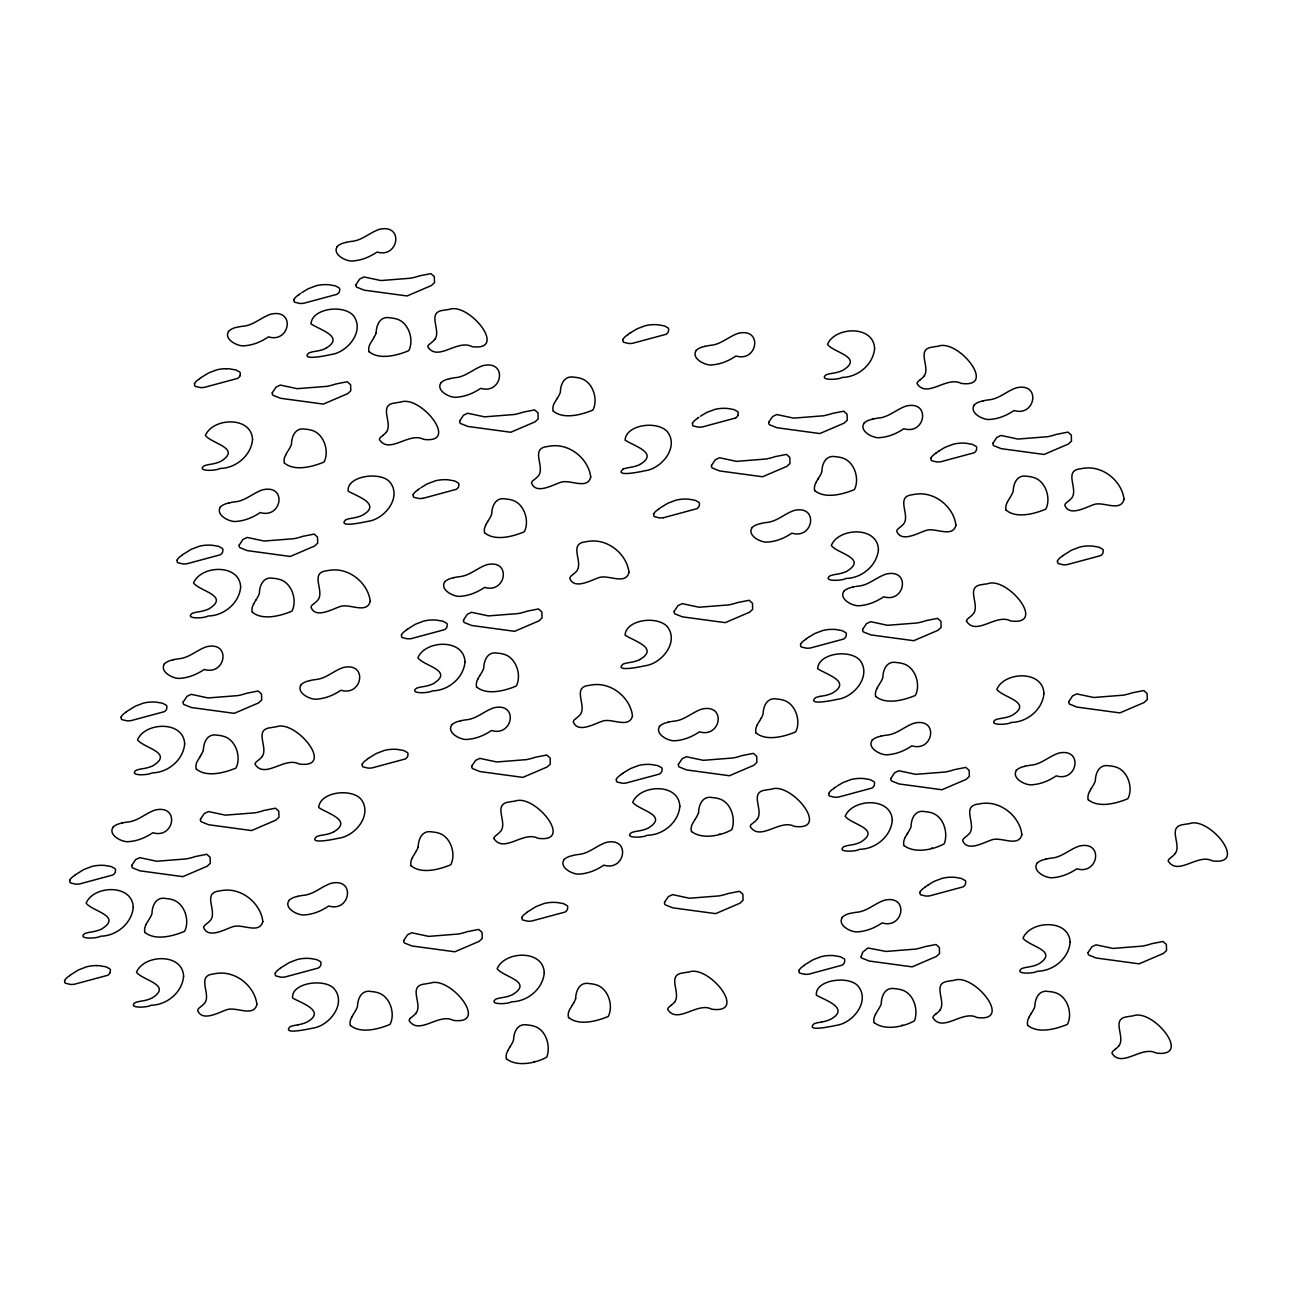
<?xml version="1.0" encoding="UTF-8"?>
<svg xmlns="http://www.w3.org/2000/svg" width="1292" height="1292" viewBox="0 0 1292 1292"><rect width="100%" height="100%" fill="white"/><g stroke="black" fill="none" stroke-linecap="round" stroke-linejoin="round"><path stroke-width="1.5" d="M493.883 838.492C503.67 853.834 523.664 830.514 537.94 838.282C575.247 843.418 534.565 793.078 514.83 801.202A33.673 26.777 16.5 0 0 509.791 801.928C492.074 803.64 507.546 821.777 500.989 830.853A34.561 27.487 16.5 0 1 497.178 834.503L494.884 836.425A6.169 4.91 16.5 0 0 493.899 838.492M966.464 621.129C976.251 636.471 996.245 613.151 1010.522 620.919C1047.828 626.055 1007.146 575.715 987.411 583.839A33.673 26.777 16.5 0 0 982.372 584.565C964.656 586.277 980.127 604.414 973.57 613.49A34.561 27.487 16.5 0 1 969.759 617.14L967.466 619.062A6.169 4.91 16.5 0 0 966.481 621.129M194.624 383.885L194.624 385.468A2.261 1.809 16.5 0 0 195.286 386.34L200.341 387.568A24.322 19.348 16.5 0 0 204.33 387.374L237.68 378.394A9.496 7.558 16.5 0 0 240.021 375.794M69.849 880.466L69.849 882.032A2.261 1.809 16.5 0 0 70.511 882.921L75.566 884.148A24.322 19.348 16.5 0 0 79.555 883.954L112.889 874.975A9.496 7.558 16.5 0 0 115.23 872.375L115.553 869.742A3.44 2.745 16.5 0 0 114.859 868.547L111.225 866.561L104.862 865.446A38.34 30.507 16.5 0 0 101.503 865.301A34.27 27.261 16.5 0 0 91.926 866.447L84.465 869.274A54.426 43.298 16.5 0 0 82.866 870.097L74.774 875.168M121.238 717.157L121.238 718.74A2.261 1.809 16.5 0 0 121.9 719.628L126.955 720.839A24.322 19.348 16.5 0 0 130.944 720.661L164.294 711.682A9.496 7.558 16.5 0 0 166.636 709.066L166.943 706.449A3.44 2.745 16.5 0 0 166.248 705.238L162.614 703.252L156.251 702.137A38.34 30.507 16.5 0 0 152.908 702.008A34.27 27.261 16.5 0 0 143.315 703.155L135.854 705.965A54.426 43.298 16.5 0 0 134.255 706.805L126.164 711.86M64.729 980.757L64.729 982.324A2.261 1.809 16.5 0 0 65.391 983.212L70.446 984.439A24.322 19.348 16.5 0 0 74.435 984.246L107.785 975.266A9.496 7.558 16.5 0 0 110.127 972.65M177.23 560.26L177.23 561.842A2.261 1.809 16.5 0 0 177.892 562.731L182.963 563.942A24.322 19.348 16.5 0 0 186.936 563.764L220.286 554.785A9.496 7.558 16.5 0 0 222.628 552.168L222.951 549.552A3.44 2.745 16.5 0 0 222.24 548.341L218.606 546.355L212.243 545.256A38.34 30.507 16.5 0 0 208.9 545.111A34.27 27.261 16.5 0 0 199.307 546.258L191.846 549.068A54.426 43.298 16.5 0 0 190.247 549.908L182.172 554.962M294.043 299.776L294.043 301.359A2.261 1.809 16.5 0 0 294.705 302.231L299.76 303.459A24.322 19.348 16.5 0 0 303.749 303.265L337.099 294.285A9.496 7.558 16.5 0 0 339.441 291.685L339.748 289.053A3.44 2.745 16.5 0 0 339.053 287.858L335.419 285.871L329.056 284.757A38.34 30.507 16.5 0 0 325.713 284.611A34.27 27.261 16.5 0 0 316.12 285.758L308.659 288.584A54.426 43.298 16.5 0 0 307.06 289.408L301.763 292.654M275.325 973.49L275.325 975.072A2.261 1.809 16.5 0 0 275.987 975.961L281.042 977.188A24.322 19.348 16.5 0 0 285.015 976.994L318.365 968.015A9.496 7.558 16.5 0 0 320.707 965.399L321.03 962.782A3.44 2.745 16.5 0 0 320.335 961.571L316.702 959.585L310.322 958.486A38.34 30.507 16.5 0 0 306.979 958.341A34.27 27.261 16.5 0 0 297.402 959.488L289.941 962.298A54.426 43.298 16.5 0 0 288.342 963.138L280.251 968.192M413.246 494.836L413.246 496.403A2.261 1.809 16.5 0 0 413.908 497.291L418.963 498.518A24.322 19.348 16.5 0 0 422.952 498.324M362.325 764.428L362.325 766.011A2.261 1.809 16.5 0 0 362.987 766.883L368.058 768.11A24.322 19.348 16.5 0 0 372.031 767.916L405.381 758.937A9.496 7.558 16.5 0 0 407.723 756.337L408.046 753.721A3.44 2.745 16.5 0 0 407.335 752.509L403.702 750.523L397.338 749.408A38.34 30.507 16.5 0 0 393.995 749.263A34.27 27.261 16.5 0 0 384.402 750.426L376.941 753.236A54.426 43.298 16.5 0 0 375.342 754.06L369.302 757.79M401.57 635.115L401.57 636.698A2.261 1.809 16.5 0 0 402.232 637.586L407.287 638.813A24.322 19.348 16.5 0 0 411.276 638.619L444.626 629.64A9.496 7.558 16.5 0 0 446.967 627.024L447.274 624.407A3.44 2.745 16.5 0 0 446.58 623.196L442.946 621.21L436.583 620.112A38.34 30.507 16.5 0 0 433.24 619.966A34.27 27.261 16.5 0 0 423.647 621.113L416.185 623.923A54.426 43.298 16.5 0 0 414.587 624.763L408.401 628.59M622.97 339.796L622.97 341.379A2.261 1.809 16.5 0 0 623.632 342.251L628.687 343.478A24.322 19.348 16.5 0 0 632.676 343.284L666.026 334.305A9.496 7.558 16.5 0 0 668.368 331.705L668.675 329.072A3.44 2.745 16.5 0 0 667.98 327.877L664.346 325.891L657.983 324.776A38.34 30.507 16.5 0 0 654.624 324.631A34.27 27.261 16.5 0 0 645.047 325.778L637.586 328.604A54.426 43.298 16.5 0 0 635.987 329.428L630.835 332.577M522.049 917.53L522.049 919.096A2.261 1.809 16.5 0 0 522.711 919.985L527.766 921.212A24.322 19.348 16.5 0 0 531.755 921.018L565.088 912.039A9.496 7.558 16.5 0 0 567.446 909.423L567.753 906.806A3.44 2.745 16.5 0 0 567.059 905.595L563.425 903.609L557.062 902.51A38.34 30.507 16.5 0 0 553.703 902.365A34.27 27.261 16.5 0 0 544.126 903.512L536.664 906.338A54.426 43.298 16.5 0 0 535.066 907.162L526.975 912.233M653.784 514.216L653.784 515.783A2.261 1.809 16.5 0 0 654.446 516.671L659.501 517.898A24.322 19.348 16.5 0 0 663.49 517.704M692.56 423.469L692.56 425.052A2.261 1.809 16.5 0 0 693.223 425.94L698.278 427.151A24.322 19.348 16.5 0 0 702.267 426.974L735.616 417.994M616.445 779.544L616.445 781.111A2.261 1.809 16.5 0 0 617.108 781.999L622.163 783.227A24.322 19.348 16.5 0 0 626.135 783.033L659.485 774.053A9.496 7.558 16.5 0 0 661.827 771.453L662.15 768.821A3.44 2.745 16.5 0 0 661.456 767.626L657.822 765.639L651.443 764.525A38.34 30.507 16.5 0 0 648.1 764.38A34.27 27.261 16.5 0 0 638.523 765.526L631.061 768.352A54.426 43.298 16.5 0 0 629.462 769.176L624.311 772.325M800.669 644.514L800.669 646.097A2.261 1.809 16.5 0 0 801.331 646.985L806.402 648.196A24.322 19.348 16.5 0 0 810.375 648.019L843.724 639.023A9.496 7.558 16.5 0 0 846.066 636.423L846.389 633.807A3.44 2.745 16.5 0 0 845.695 632.596L842.061 630.609L835.682 629.495A38.34 30.507 16.5 0 0 832.339 629.365A34.27 27.261 16.5 0 0 822.762 630.512L815.284 633.322A54.426 43.298 16.5 0 0 813.685 634.162L808.55 637.295M828.883 793.563L828.883 795.145A2.261 1.809 16.5 0 0 829.545 796.017L834.616 797.245A24.322 19.348 16.5 0 0 838.589 797.051L871.938 788.072A9.496 7.558 16.5 0 0 874.28 785.471L874.603 782.855A3.44 2.745 16.5 0 0 873.893 781.644L870.259 779.657L863.896 778.543A38.34 30.507 16.5 0 0 860.553 778.398A34.27 27.261 16.5 0 0 850.96 779.56L843.498 782.371A54.426 43.298 16.5 0 0 841.899 783.194L837.361 785.94M931.031 458.272L931.031 459.855A2.261 1.809 16.5 0 0 931.693 460.727L936.765 461.955A24.322 19.348 16.5 0 0 940.737 461.761L974.087 452.781A9.496 7.558 16.5 0 0 976.429 450.181L976.752 447.549A3.44 2.745 16.5 0 0 976.041 446.354L972.408 444.367L966.045 443.253A38.34 30.507 16.5 0 0 962.702 443.108A34.27 27.261 16.5 0 0 953.108 444.254L945.647 447.08A54.426 43.298 16.5 0 0 944.048 447.904L938.913 451.053M799.102 970.663L799.102 972.246A2.261 1.809 16.5 0 0 799.764 973.118L804.819 974.346M920.033 892.368L920.033 893.951A2.261 1.809 16.5 0 0 920.695 894.839L925.75 896.05A24.322 19.348 16.5 0 0 929.739 895.857L963.089 886.877A9.496 7.558 16.5 0 0 965.431 884.277L965.738 881.661A3.44 2.745 16.5 0 0 965.043 880.45L961.409 878.463L955.046 877.349A38.34 30.507 16.5 0 0 951.703 877.203A34.27 27.261 16.5 0 0 942.11 878.366L934.649 881.176A54.426 43.298 16.5 0 0 933.05 882.016L928.205 884.955M1057.583 561.116L1057.583 562.682A2.261 1.809 16.5 0 0 1058.245 563.57L1063.3 564.798A24.322 19.348 16.5 0 0 1067.289 564.604L1100.639 555.625A9.496 7.558 16.5 0 0 1102.98 553.008L1103.287 550.392A3.44 2.745 16.5 0 0 1102.593 549.181L1098.959 547.194L1092.596 546.096A38.34 30.507 16.5 0 0 1089.253 545.951A34.27 27.261 16.5 0 0 1079.66 547.097L1072.198 549.924A54.426 43.298 16.5 0 0 1070.6 550.747L1062.508 555.818M203.361 750.216C203.587 742.173 207.479 733.032 217.492 735.245A21.48 17.087 16.5 0 1 222.757 736.101C235.79 738.943 241.62 757.241 235.951 768.062C224.388 772.907 206.672 777.509 196.513 769.208M376.166 332.819C376.392 324.776 380.284 315.636 390.297 317.864A21.48 17.087 16.5 0 1 395.562 318.72C408.595 321.563 414.425 339.861 408.757 350.665C397.193 355.51 379.477 360.129 369.318 351.828M418.156 846.938C418.398 838.879 422.274 829.755 432.287 831.967A21.48 17.087 16.5 0 1 437.568 832.823C450.585 835.666 456.415 853.964 450.763 864.784C439.199 869.613 421.467 874.232 411.308 865.931M575.634 998.619C575.861 990.576 579.753 981.436 589.766 983.664A21.48 17.087 16.5 0 1 595.031 984.52C608.064 987.363 613.894 1005.661 608.225 1016.481C596.662 1021.31 578.945 1025.929 568.771 1017.628M698.568 812.587C698.794 804.545 702.687 795.404 712.7 797.632A21.48 17.087 16.5 0 1 717.964 798.472C730.933 801.315 736.085 818.627 731.789 829.706C720.726 835.989 701.96 839.606 691.705 831.596M240.005 375.794L240.328 373.162A3.44 2.745 16.5 0 0 239.634 371.967L236 369.98L229.637 368.866A38.34 30.507 16.5 0 0 226.294 368.721M110.111 972.65L110.45 970.034A3.44 2.745 16.5 0 0 109.739 968.822L106.106 966.836L99.742 965.738A38.34 30.507 16.5 0 0 96.399 965.592M737.942 415.378L738.265 412.762A3.44 2.745 16.5 0 0 737.57 411.55L733.937 409.564L727.574 408.45A38.34 30.507 16.5 0 0 724.231 408.32A34.27 27.261 16.5 0 0 714.638 409.467L707.176 412.277A54.426 43.298 16.5 0 0 705.577 413.117L700.442 416.25M285.629 454.865L287.518 451.715M253.555 603.994L255.816 600.231M146.157 924.184L149.985 917.837A38.033 30.265 16.5 0 0 152.004 913.525C152.133 905.45 156.122 896.341 166.103 898.554A21.48 17.087 16.5 0 1 171.368 899.393C184.401 902.252 190.231 920.55 184.562 931.354C172.999 936.199 155.266 940.818 145.108 932.517M485.889 524.633L488.15 520.886M477.895 678.849L480.156 675.086M412.358 857.613L416.185 851.25M351.634 1017.224L355.462 1010.877A38.033 30.265 16.5 0 0 357.48 1006.565C357.609 998.49 361.599 989.365 371.579 991.578A21.48 17.087 16.5 0 1 376.844 992.434C389.877 995.292 395.707 1013.574 390.039 1024.394C378.475 1029.239 360.743 1033.842 350.584 1025.541M815.995 482.417L819.822 476.054A38.033 30.265 16.5 0 0 821.841 471.758C821.97 463.683 825.943 454.558 835.94 456.77A21.48 17.087 16.5 0 1 841.205 457.626C854.222 460.469 860.052 478.767 854.4 489.587C842.836 494.416 825.103 499.035 814.945 490.734M507.724 1050.654L509.888 1047.053M757.257 724.731L759.534 720.968M876.993 688.248L880.821 681.885A38.033 30.265 16.5 0 0 882.84 677.589C882.969 669.514 886.942 660.39 896.939 662.602A21.48 17.087 16.5 0 1 902.204 663.458C915.237 666.301 921.051 684.598 915.398 695.419C903.835 700.264 886.102 704.867 875.944 696.566M1007.356 501.99L1009.52 498.389M905.207 837.281L909.035 830.934A38.033 30.265 16.5 0 0 911.054 826.622C911.183 818.547 915.156 809.438 925.153 811.651A21.48 17.087 16.5 0 1 930.418 812.507C943.386 815.349 948.538 832.646 944.242 843.741C933.179 850.007 914.397 853.624 904.158 845.614M875.411 1014.382L879.238 1008.035A38.033 30.265 16.5 0 0 881.257 1003.722C881.386 995.648 885.375 986.539 895.356 988.751A21.48 17.087 16.5 0 1 900.621 989.607C913.589 992.45 918.741 1009.746 914.445 1020.825C903.383 1027.108 884.616 1030.725 874.361 1022.715M1089.495 791.512L1091.191 788.685M1028.997 1017.192L1030.693 1014.349M374.179 337.147L372.904 339.279M201.374 754.544L199.824 757.128M573.648 1002.947L572.195 1005.386M696.582 816.915L695.209 819.209M761.085 718.384L759.728 720.661M288.084 450.795L289.456 448.518A38.033 30.265 16.5 0 0 291.475 444.206C291.604 436.131 295.593 427.022 305.574 429.235A21.48 17.087 16.5 0 1 310.839 430.075C323.872 432.933 329.702 451.215 324.034 462.035C312.47 466.88 294.738 471.499 284.579 463.182M256.01 599.924L257.383 597.647A38.033 30.265 16.5 0 0 259.401 593.335C259.53 585.26 263.503 576.135 273.5 578.348A21.48 17.087 16.5 0 1 278.765 579.204C291.782 582.062 297.612 600.344 291.96 611.164C280.396 616.009 262.664 620.612 252.505 612.311M556.965 398.84L558.322 396.547A38.033 30.265 16.5 0 0 560.357 392.235C560.486 384.16 564.459 375.051 574.439 377.264A21.48 17.087 16.5 0 1 579.704 378.104C592.737 380.962 598.567 399.26 592.899 410.065C581.335 414.91 563.619 419.529 553.461 411.227M488.344 520.579L489.716 518.286A38.033 30.265 16.5 0 0 491.735 513.974C491.864 505.899 495.837 496.79 505.834 499.003A21.48 17.087 16.5 0 1 511.099 499.859C524.132 502.701 529.946 520.999 524.294 531.803C512.73 536.648 494.998 541.267 484.839 532.966M480.349 674.779L481.722 672.502A38.033 30.265 16.5 0 0 483.741 668.19C483.87 660.115 487.843 650.99 497.824 653.203A21.48 17.087 16.5 0 1 503.105 654.059C516.122 656.917 521.952 675.199 516.299 686.02C504.736 690.865 487.003 695.467 476.845 687.166M1009.811 497.937L1011.184 495.643A38.033 30.265 16.5 0 0 1013.203 491.331C1013.332 483.256 1017.305 474.148 1027.302 476.36A21.48 17.087 16.5 0 1 1032.566 477.216C1045.583 480.059 1051.413 498.357 1045.761 509.161C1034.198 514.006 1016.465 518.625 1006.307 510.324M1031.178 1013.59L1032.825 1010.845A38.033 30.265 16.5 0 0 1034.844 1006.533C1034.973 998.458 1038.962 989.349 1048.942 991.562A21.48 17.087 16.5 0 1 1054.207 992.401C1067.24 995.26 1073.071 1013.542 1067.402 1024.362C1055.839 1029.207 1038.106 1033.826 1027.947 1025.509M372.629 339.748L370.352 343.494A17.006 13.518 16.5 0 0 369.027 351.828M556.771 399.131L554.494 402.894A17.006 13.518 16.5 0 0 553.17 411.227M817.771 479.429L818.353 478.492M510.082 1046.746L511.551 1044.307A38.033 30.265 16.5 0 0 513.57 1039.995C513.699 1031.937 517.672 1022.812 527.669 1025.024A21.48 17.087 16.5 0 1 532.934 1025.88C545.902 1028.723 551.054 1046.019 546.758 1057.114C535.695 1063.381 516.913 1066.998 506.674 1058.988M572.098 1005.547L569.82 1009.294A17.006 13.518 16.5 0 0 568.496 1017.644M695.031 819.499L692.754 823.262A17.006 13.518 16.5 0 0 691.414 831.596M907 834.293L907.565 833.372M1091.288 788.524L1093.323 785.165A38.033 30.265 16.5 0 0 1095.341 780.852C1095.471 772.778 1099.444 763.669 1109.44 765.881A21.48 17.087 16.5 0 1 1114.705 766.721C1127.722 769.58 1133.552 787.878 1127.9 798.682C1116.336 803.527 1098.604 808.146 1088.445 799.845M1031.355 1013.283L1031.081 1013.736M199.727 757.274L197.547 760.891A17.006 13.518 16.5 0 0 196.222 769.225M434.936 339.182C441.493 330.106 426.021 311.97 443.737 310.258A33.673 26.777 16.5 0 1 448.776 309.531C468.512 301.391 509.209 351.747 471.887 346.611C457.61 338.843 437.617 362.164 427.83 346.821A6.169 4.91 16.5 0 1 428.831 344.738L431.14 342.848A34.561 27.487 16.5 0 0 434.984 339.215M386.502 431.883C393.059 422.807 377.587 404.671 395.304 402.959A33.673 26.777 16.5 0 1 400.342 402.216C420.078 394.092 460.776 444.448 423.453 439.312C409.176 431.544 389.183 454.865 379.396 439.522A6.169 4.91 16.5 0 1 380.397 437.439L382.707 435.549M262.131 756.579C268.688 747.487 253.216 729.35 270.932 727.654A33.673 26.777 16.5 0 1 275.971 726.912C295.707 718.788 336.405 769.144 299.082 763.992C284.805 756.24 264.812 779.544 255.025 764.202A6.169 4.91 16.5 0 1 256.026 762.118L258.335 760.229A34.561 27.487 16.5 0 0 262.179 756.595M416.202 1012.912C422.775 1003.836 407.303 985.683 425.003 983.987A33.673 26.777 16.5 0 1 430.058 983.244C449.794 975.121 490.475 1025.477 453.169 1020.325C438.876 1012.573 418.899 1035.877 409.112 1020.535A6.169 4.91 16.5 0 1 410.097 1018.467M924.151 375.972C930.708 366.896 915.237 348.759 932.953 347.047A33.673 26.777 16.5 0 1 937.992 346.304C957.727 338.181 998.409 388.537 961.103 383.385C946.826 375.633 926.832 398.937 917.045 383.611A6.169 4.91 16.5 0 1 918.047 381.528L920.356 379.638M757.338 818.95C763.895 809.874 748.423 791.738 766.124 790.026A33.673 26.777 16.5 0 1 771.179 789.283C790.914 781.159 831.596 831.515 794.289 826.363C779.997 818.611 760.019 841.932 750.232 826.589A6.169 4.91 16.5 0 1 751.217 824.506L753.543 822.616A34.561 27.487 16.5 0 0 757.387 818.983M674.779 1001.784C681.336 992.708 665.865 974.572 683.581 972.86A33.673 26.777 16.5 0 1 688.62 972.117C708.355 963.993 749.037 1014.349 711.731 1009.197C697.454 1001.445 677.46 1024.766 667.673 1009.423A6.169 4.91 16.5 0 1 668.675 1007.34L670.984 1005.451M939.995 1010.069C946.552 1000.993 931.08 982.857 948.78 981.145A33.673 26.777 16.5 0 1 953.835 980.418C973.57 972.278 1014.252 1022.634 976.946 1017.498C962.653 1009.73 942.676 1033.051 932.889 1017.708A6.169 4.91 16.5 0 1 933.874 1015.625L936.199 1013.736M1175.284 853.414C1181.857 844.338 1166.385 826.202 1184.086 824.49A33.673 26.777 16.5 0 1 1189.141 823.747C1208.876 815.623 1249.558 865.979 1212.251 860.827C1197.959 853.075 1177.981 876.396 1168.194 861.053A6.169 4.91 16.5 0 1 1169.179 858.97L1171.505 857.081A34.561 27.487 16.5 0 0 1175.349 853.447M1119.082 1045.599C1125.639 1036.507 1110.167 1018.371 1127.868 1016.675A33.673 26.777 16.5 0 1 1132.922 1015.932C1152.658 1007.808 1193.34 1058.164 1156.033 1053.012C1141.74 1045.26 1121.763 1068.565 1111.976 1053.222A6.169 4.91 16.5 0 1 1112.961 1051.155L1115.287 1049.249M228.571 331.527C223.548 339.182 237.357 346.321 243.704 345.852C253.216 345.222 261.178 341.75 268.478 336.873C290.006 343.478 295.739 308.433 270.852 314.166C260.936 317.412 253.167 325.762 242.185 326.295A80.039 63.663 16.5 0 1 240.57 326.585L237.405 327.151A18.589 14.793 16.5 0 0 228.409 331.414M337.164 246.691C332.141 254.346 345.949 261.469 352.296 261C361.808 260.386 369.787 256.914 377.07 252.037C398.598 258.642 404.331 223.597 379.444 229.314C369.528 232.576 361.76 240.91 350.778 241.459A80.039 63.663 16.5 0 1 349.179 241.749L345.998 242.315M220.367 507.191C215.328 514.846 229.152 521.968 235.483 521.5C244.995 520.87 252.974 517.398 260.257 512.536C281.785 519.142 287.535 484.08 262.631 489.813C252.731 493.06 244.963 501.409 233.981 501.942A80.039 63.663 16.5 0 1 232.366 502.233L229.185 502.814M164.359 664.072C159.336 671.743 173.144 678.865 179.491 678.397C189.003 677.767 196.982 674.295 204.265 669.434C225.793 676.039 231.526 640.977 206.639 646.711C196.723 649.957 188.955 658.306 177.973 658.839A80.039 63.663 16.5 0 1 176.374 659.13L173.193 659.695M440.847 382.981C435.824 390.636 449.648 397.758 455.979 397.29C465.491 396.676 473.47 393.204 480.753 388.327C502.281 394.932 508.031 359.887 483.127 365.604C473.211 368.866 465.459 377.199 454.477 377.749A80.039 63.663 16.5 0 1 452.862 378.039L449.681 378.604M112.969 827.381C107.947 835.036 121.755 842.158 128.086 841.69C137.614 841.076 145.576 837.604 152.876 832.726C174.388 839.332 180.137 804.286 155.25 810.003C145.334 813.266 137.566 821.599 126.584 822.148A80.039 63.663 16.5 0 1 124.969 822.439L121.803 823.004M301.036 684.889C296.013 692.544 309.822 699.666 316.152 699.198C325.681 698.584 333.643 695.112 340.943 690.235C362.471 696.84 368.204 661.795 343.317 667.512C333.401 670.774 325.632 679.107 314.65 679.657A80.039 63.663 16.5 0 1 313.035 679.947L309.87 680.513M444.69 582.046C439.668 589.701 453.476 596.823 459.823 596.355C469.335 595.725 477.313 592.269 484.597 587.392C506.125 593.997 511.858 558.935 486.971 564.669C477.055 567.915 469.287 576.264 458.321 576.797A80.039 63.663 16.5 0 1 456.706 577.088L453.524 577.669M696.081 350.649C691.058 358.304 704.867 365.442 711.214 364.958C720.726 364.344 728.704 360.872 735.988 355.994C757.516 362.6 763.265 327.554 738.362 333.288C728.446 336.534 720.678 344.883 709.712 345.416A80.039 63.663 16.5 0 1 708.097 345.707L704.915 346.272M288.859 900.653C283.836 908.308 297.661 915.447 303.991 914.962C313.504 914.348 321.482 910.876 328.766 905.999C350.293 912.604 356.043 877.559 331.14 883.276C321.224 886.538 313.471 894.888 302.49 895.421A80.039 63.663 16.5 0 1 300.875 895.711L297.693 896.277M451.619 725.135C446.596 732.806 460.404 739.928 466.751 739.46C476.263 738.83 484.242 735.358 491.525 730.497C513.053 737.102 518.803 702.04 493.899 707.774C483.983 711.02 476.231 719.369 465.249 719.902A80.039 63.663 16.5 0 1 463.634 720.193L460.453 720.758M751.976 527.814C746.954 535.469 760.762 542.608 767.109 542.123C776.621 541.51 784.599 538.037 791.883 533.16C813.411 539.765 819.16 504.72 794.257 510.437C784.341 513.699 776.573 522.049 765.607 522.582A80.039 63.663 16.5 0 1 763.992 522.872L760.81 523.438M863.977 423.372C858.938 431.027 872.762 438.166 879.093 437.697C888.605 437.067 896.583 433.595 903.867 428.718C925.395 435.323 931.144 400.278 906.257 406.011C896.341 409.257 888.573 417.607 877.591 418.14A80.039 63.663 16.5 0 1 875.976 418.43L872.794 418.996M659.566 726.459C654.543 734.114 668.352 741.237 674.682 740.768C684.195 740.154 692.173 736.682 699.473 731.805C720.984 738.41 726.734 703.365 701.847 709.082C691.931 712.344 684.162 720.678 673.18 721.227A80.039 63.663 16.5 0 1 671.565 721.517M563.942 859.81C558.919 867.465 572.727 874.587 579.074 874.119C588.587 873.489 596.565 870.017 603.848 865.156C625.376 871.761 631.11 836.699 606.223 842.432C596.306 845.679 588.538 854.028 577.556 854.561A80.039 63.663 16.5 0 1 575.941 854.852L572.776 855.417M974.152 405.187C969.129 412.842 982.937 419.981 989.284 419.496C998.797 418.883 1006.775 415.41 1014.058 410.533C1035.586 417.138 1041.336 382.093 1016.433 387.81C1006.516 391.072 998.764 399.406 987.782 399.955A80.039 63.663 16.5 0 1 986.167 400.245L982.986 400.811M843.805 591.429C838.766 599.1 852.591 606.223 858.922 605.754C868.434 605.124 876.412 601.652 883.696 596.775C905.224 603.396 910.973 568.335 886.086 574.068C876.17 577.314 868.402 585.664 857.42 586.197A80.039 63.663 16.5 0 1 855.805 586.487M872.003 740.477C866.98 748.133 880.789 755.271 887.136 754.786C896.648 754.173 904.626 750.7 911.91 745.823C933.438 752.428 939.187 717.383 914.284 723.116C904.368 726.362 896.616 734.712 885.634 735.245A80.039 63.663 16.5 0 1 884.019 735.536L880.837 736.101M842.222 917.578C837.2 925.233 851.008 932.372 857.339 931.887C866.851 931.274 874.829 927.801 882.129 922.924C903.641 929.529 909.39 894.484 884.503 900.201C874.587 903.463 866.819 911.797 855.837 912.346A80.039 63.663 16.5 0 1 854.222 912.637L851.04 913.202A18.589 14.793 16.5 0 0 842.061 917.465M1016.352 770.517C1011.329 778.172 1025.137 785.294 1031.468 784.825C1040.981 784.196 1048.959 780.723 1056.258 775.862C1077.77 782.467 1083.52 747.406 1058.632 753.139C1048.716 756.385 1040.948 764.735 1029.966 765.268A80.039 63.663 16.5 0 1 1028.351 765.558L1025.17 766.14M1036.992 863.427C1031.953 871.099 1045.777 878.221 1052.108 877.752C1061.62 877.123 1069.598 873.65 1076.882 868.789C1098.41 875.395 1104.159 840.333 1079.272 846.066C1069.356 849.312 1061.588 857.662 1050.606 858.195A80.039 63.663 16.5 0 1 1048.991 858.486L1045.809 859.051M410.113 1018.467L412.423 1016.578A34.561 27.487 16.5 0 0 416.266 1012.944M298.985 294.479L300.568 293.429M199.566 378.588L201.148 377.539M627.896 334.499L629.64 333.352M418.188 489.539L419.916 488.392M697.502 418.172L698.794 417.332M406.512 629.818L408.24 628.687M658.71 508.919L660.002 508.063M367.267 759.131L368.85 758.081M69.671 975.46L77.746 970.389A54.426 43.298 16.5 0 1 79.345 969.565L86.822 966.755A34.27 27.261 16.5 0 1 96.399 965.592M935.973 452.975L938.751 451.15M805.61 639.217L808.404 637.392M621.371 774.247L623.115 773.101M833.824 788.265L836.312 786.634M804.028 965.366L806.515 963.735M924.975 887.071L927.898 885.149M421.111 487.617L426.263 484.468A54.426 43.298 16.5 0 1 427.862 483.644L435.323 480.834A34.27 27.261 16.5 0 1 444.916 479.671A38.34 30.507 16.5 0 1 448.259 479.817L454.623 480.931L458.256 482.917A3.44 2.745 16.5 0 1 458.951 484.112L458.628 486.729A9.496 7.558 16.5 0 1 456.286 489.329L422.952 498.341M807.274 963.251L812.119 960.295A54.426 43.298 16.5 0 1 813.718 959.471L821.179 956.661A34.27 27.261 16.5 0 1 830.756 955.499A38.34 30.507 16.5 0 1 834.099 955.644L840.478 956.758L844.112 958.745A3.44 2.745 16.5 0 1 844.807 959.94L844.483 962.556A9.496 7.558 16.5 0 1 842.142 965.156L808.808 974.168A24.322 19.348 16.5 0 1 804.819 974.346M630.69 332.674L629.785 333.255M624.165 772.422L623.261 773.004M660.745 507.578L666.801 503.848A54.426 43.298 16.5 0 1 668.4 503.024L675.861 500.214A34.27 27.261 16.5 0 1 685.438 499.051A38.34 30.507 16.5 0 1 688.798 499.197L695.161 500.311L698.794 502.297A3.44 2.745 16.5 0 1 699.489 503.492L699.166 506.109A9.496 7.558 16.5 0 1 696.824 508.709L663.49 517.721M201.439 377.345L207.641 373.517A54.426 43.298 16.5 0 1 209.239 372.694L216.701 369.883A34.27 27.261 16.5 0 1 226.294 368.721M325.729 348.339C345.626 336.808 319.528 329.815 310.984 323.856C312.034 308.303 343.042 304.266 353.217 315.41C365.41 331.01 347.209 352.958 330.429 354.622C327.619 355.381 299.486 361.259 308.998 352.877A29.878 23.757 16.5 0 1 313.633 351.618L316.637 351.133A35.175 27.972 16.5 0 0 325.762 348.372M639.815 464.522C659.711 452.991 633.613 445.998 625.086 440.055C626.135 424.487 657.127 420.449 667.302 431.593C679.511 447.193 661.31 469.141 644.514 470.805C641.704 471.564 613.587 477.442 623.083 469.061M639.815 659.55C659.695 648.019 633.613 641.026 625.07 635.083C626.119 619.53 657.127 615.476 667.302 626.62C679.495 642.237 661.294 664.185 644.514 665.832C641.688 666.591 613.571 672.486 623.083 664.088A29.878 23.757 16.5 0 1 627.718 662.844L630.722 662.344A35.175 27.972 16.5 0 0 639.847 659.582M333.449 832C353.346 820.468 327.247 813.476 318.72 807.532C319.77 791.98 350.762 787.926 360.936 799.07C373.146 814.687 354.945 836.635 338.149 838.282C335.339 839.041 307.221 844.936 316.718 836.538A29.878 23.757 16.5 0 1 321.353 835.294L324.357 834.793A35.175 27.972 16.5 0 0 333.481 832.032M345.804 519.723C336.485 528.686 366.056 521.58 369.092 521.144C385.016 518.431 401.941 497.242 390.022 482.255C380.93 470.982 346.369 475.698 348.146 491.17C357.206 496.37 381.996 504.155 362.535 515.185A35.175 27.972 16.5 0 1 353.427 517.947L350.439 518.48A29.878 23.757 16.5 0 0 345.804 519.723M852.623 587.053L854.723 586.681M668.384 722.083L670.483 721.695M820.275 696.372L823.262 695.871A35.175 27.972 16.5 0 0 832.387 693.11C852.187 681.465 826.186 674.602 817.626 668.61C818.676 653.058 849.668 649.004 859.842 660.147C872.052 675.748 853.851 697.696 837.054 699.36C834.244 700.119 806.127 706.013 815.623 697.615A29.878 23.757 16.5 0 1 820.275 696.372M297.903 1024.847L294.915 1025.347A29.878 23.757 16.5 0 0 290.264 1026.591C280.945 1035.554 310.532 1028.464 313.568 1028.012C329.492 1025.299 346.401 1004.11 334.483 989.123C325.39 977.85 290.845 982.566 292.606 998.038C301.666 1003.238 326.472 1011.022 307.012 1022.053A35.175 27.972 16.5 0 1 297.887 1024.814M821.68 1022.02L818.692 1022.521A29.878 23.757 16.5 0 0 814.057 1023.765C804.722 1032.712 834.309 1025.622 837.345 1025.17C853.269 1022.473 870.178 1001.268 858.259 986.297C849.167 975.008 814.622 979.74 816.383 995.195C825.443 1000.396 850.249 1008.18 830.788 1019.226A35.175 27.972 16.5 0 1 821.68 1021.972M719.095 834.164L719.967 834.034M931.532 848.182L932.404 848.053M534.048 1061.556L534.92 1061.426M901.751 1025.283L902.623 1025.154M756.224 733.048C766.382 741.366 784.099 736.747 795.662 731.902C801.331 721.081 795.501 702.8 782.467 699.941A21.48 17.087 16.5 0 0 777.203 699.101C767.19 696.872 763.297 706.013 763.071 714.056A38.033 30.265 16.5 0 1 761.069 718.368M861.102 956.855L862.701 952.22L867.933 947.973L885.957 951.445L915.624 949.103A65.424 52.051 16.5 0 0 924.539 946.745L936.022 944.5L939.365 947.472L939.559 953.528L936.393 956.451L912.136 966.852L869.225 961.038L861.764 958.05A3.553 2.826 16.5 0 1 861.102 956.855M194.349 383.756A19.396 15.423 16.5 0 1 199.711 378.766M284.288 463.198A17.006 13.518 16.5 0 1 285.774 454.945M386.55 431.916A34.561 27.487 16.5 0 1 382.69 435.533M451.473 725.022A18.589 14.793 16.5 0 1 460.517 720.936M64.455 980.612A19.396 15.423 16.5 0 1 69.816 975.638M506.383 1059.004A17.006 13.518 16.5 0 1 507.869 1050.735M622.696 339.667A19.396 15.423 16.5 0 1 628.057 334.676M695.936 350.536A18.589 14.793 16.5 0 1 704.98 346.45M692.286 423.34A19.396 15.423 16.5 0 1 697.648 418.35M737.958 415.378A9.496 7.558 16.5 0 1 735.6 417.978M639.847 464.555A35.175 27.972 16.5 0 1 630.706 467.284L627.734 467.817A29.878 23.757 16.5 0 0 623.083 469.061M924.2 376.004A34.561 27.487 16.5 0 1 920.34 379.622M863.815 423.259A18.589 14.793 16.5 0 1 872.859 419.173M814.654 490.75A17.006 13.518 16.5 0 1 816.14 482.481M653.51 514.087A19.396 15.423 16.5 0 1 658.872 509.096M751.831 527.701A18.589 14.793 16.5 0 1 760.875 523.599M755.933 733.065A17.006 13.518 16.5 0 1 757.403 724.812M1016.19 770.387A18.589 14.793 16.5 0 1 1025.234 766.301M1057.308 560.97A19.396 15.423 16.5 0 1 1062.67 555.996M1088.155 799.845A17.006 13.518 16.5 0 1 1089.64 791.592M1036.83 863.314A18.589 14.793 16.5 0 1 1045.874 859.228M1119.13 1045.616A34.561 27.487 16.5 0 1 1115.271 1049.233M1027.657 1025.525A17.006 13.518 16.5 0 1 1029.143 1017.256M919.759 892.239A19.396 15.423 16.5 0 1 925.12 887.249M412.972 494.707A19.396 15.423 16.5 0 1 418.333 489.716M484.548 532.966A17.006 13.518 16.5 0 1 486.034 524.713M362.051 764.299A19.396 15.423 16.5 0 1 367.429 759.308M300.875 684.776A18.589 14.793 16.5 0 1 309.918 680.674M288.714 900.54A18.589 14.793 16.5 0 1 297.758 896.438M575.667 998.635A38.033 30.265 16.5 0 1 573.632 1002.931M521.774 917.385A19.396 15.423 16.5 0 1 527.136 912.41M563.797 859.681A18.589 14.793 16.5 0 1 572.824 855.595M293.769 299.647A19.396 15.423 16.5 0 1 299.13 294.657M337.018 246.578A18.589 14.793 16.5 0 1 346.046 242.476M376.214 332.835A38.033 30.265 16.5 0 1 374.163 337.131M69.574 880.337A19.396 15.423 16.5 0 1 74.936 875.346M112.808 827.268A18.589 14.793 16.5 0 1 121.852 823.165M144.817 932.517A17.006 13.518 16.5 0 1 146.303 924.264M275.051 973.361A19.396 15.423 16.5 0 1 280.412 968.37M350.293 1025.557A17.006 13.518 16.5 0 1 351.779 1017.288M120.964 717.028A19.396 15.423 16.5 0 1 126.325 712.037M164.213 663.959A18.589 14.793 16.5 0 1 173.241 659.873M203.409 750.232A38.033 30.265 16.5 0 1 201.358 754.528M176.972 560.13A19.396 15.423 16.5 0 1 182.334 555.14M220.205 507.062A18.589 14.793 16.5 0 1 229.249 502.976M252.215 612.327A17.006 13.518 16.5 0 1 253.7 604.058M440.701 382.868A18.589 14.793 16.5 0 1 449.745 378.766M930.757 458.143A19.396 15.423 16.5 0 1 936.135 453.153M974.007 405.074A18.589 14.793 16.5 0 1 983.051 400.972M1006.016 510.324A17.006 13.518 16.5 0 1 1007.502 502.071M798.827 970.534A19.396 15.423 16.5 0 1 804.189 965.544M940.043 1010.102A34.561 27.487 16.5 0 1 936.183 1013.719M874.07 1022.715A17.006 13.518 16.5 0 1 875.556 1014.462M674.828 1001.817A34.561 27.487 16.5 0 1 670.968 1005.434M418.204 846.938A38.033 30.265 16.5 0 1 416.153 851.25M411.017 865.947A17.006 13.518 16.5 0 1 412.487 857.678M401.295 634.986A19.396 15.423 16.5 0 1 406.657 629.995M444.545 581.917A18.589 14.793 16.5 0 1 453.589 577.831M476.554 687.183A17.006 13.518 16.5 0 1 478.024 678.914M800.41 644.385A19.396 15.423 16.5 0 1 805.772 639.395M843.644 591.316A18.589 14.793 16.5 0 1 852.688 587.23M875.653 696.582A17.006 13.518 16.5 0 1 877.139 688.313M828.624 793.433A19.396 15.423 16.5 0 1 833.986 788.443M871.858 740.364A18.589 14.793 16.5 0 1 880.902 736.279M903.867 845.614A17.006 13.518 16.5 0 1 905.353 837.361M616.171 779.399A19.396 15.423 16.5 0 1 621.533 774.425M659.404 726.346A18.589 14.793 16.5 0 1 668.448 722.244M698.601 812.603A38.033 30.265 16.5 0 1 696.549 816.899M256.914 1004.465C253.426 1017.934 235.499 1005.87 226.294 1009.924C218.267 1012.637 202.133 1021.94 197.708 1010.489A6.169 4.91 16.5 0 1 198.693 1008.406L201.019 1006.516A34.561 27.487 16.5 0 0 204.847 1002.883C211.274 993.709 195.932 975.67 213.6 973.942A33.673 26.777 16.5 0 1 218.639 973.199C236.743 971.568 254.766 986.555 256.914 1004.465M262.841 921.487C259.369 934.94 241.426 922.892 232.237 926.929C224.194 929.659 208.077 938.961 203.635 927.511A6.169 4.91 16.5 0 1 204.62 925.427L206.946 923.538A34.561 27.487 16.5 0 0 210.79 919.904C217.201 910.731 201.875 892.691 219.527 890.947A33.673 26.777 16.5 0 1 224.582 890.204C242.67 888.589 260.709 903.576 262.841 921.487M370.239 601.281C366.75 614.75 348.824 602.686 339.618 606.739C331.592 609.469 315.458 618.755 311.033 607.305A6.169 4.91 16.5 0 1 312.018 605.237L314.344 603.332A34.561 27.487 16.5 0 0 318.171 599.714C324.599 590.541 309.256 572.485 326.924 570.757A33.673 26.777 16.5 0 1 331.963 570.014C350.067 568.399 368.091 583.37 370.239 601.281M590.735 477.087C587.246 490.54 569.32 478.492 560.114 482.53C552.088 485.259 535.954 494.561 531.529 483.111A6.169 4.91 16.5 0 1 532.514 481.028L534.84 479.138A34.561 27.487 16.5 0 0 538.667 475.504C545.095 466.331 529.752 448.292 547.42 446.548A33.673 26.777 16.5 0 1 552.459 445.805C570.563 444.19 588.587 459.177 590.735 477.087M629.01 572.356C625.522 585.825 607.595 573.761 598.39 577.815C590.363 580.528 574.229 589.83 569.804 578.38A6.169 4.91 16.5 0 1 570.789 576.297L573.115 574.407A34.561 27.487 16.5 0 0 576.943 570.773C583.37 561.6 568.028 543.561 585.696 541.832A33.673 26.777 16.5 0 1 590.735 541.09C608.839 539.458 626.862 554.446 629.01 572.356M632.499 715.913C629.01 729.366 611.084 717.318 601.878 721.356C593.852 724.085 577.718 733.388 573.293 721.937A6.169 4.91 16.5 0 1 574.278 719.854L576.603 717.964A34.561 27.487 16.5 0 0 580.431 714.331C586.859 705.157 571.516 687.118 589.184 685.374A33.673 26.777 16.5 0 1 594.223 684.647C612.327 683.016 630.351 698.003 632.499 715.913M955.935 525.23C952.446 538.699 934.52 526.635 925.314 530.689C917.288 533.402 901.17 542.705 896.729 531.254A6.169 4.91 16.5 0 1 897.714 529.171L900.039 527.281A34.561 27.487 16.5 0 0 903.867 523.648C910.295 514.474 894.952 496.435 912.62 494.691A33.673 26.777 16.5 0 1 917.659 493.964C935.763 492.333 953.787 507.32 955.935 525.23M1021.891 834.584C1018.403 848.053 1000.476 835.989 991.271 840.042C983.244 842.755 967.11 852.058 962.685 840.607A6.169 4.91 16.5 0 1 963.671 838.524L965.996 836.635A34.561 27.487 16.5 0 0 969.824 833.001C976.251 823.828 960.909 805.788 978.577 804.044A33.673 26.777 16.5 0 1 983.616 803.317C1001.72 801.686 1019.743 816.673 1021.891 834.584M1124.04 499.293C1120.552 512.746 1102.625 500.698 1093.42 504.736C1085.393 507.465 1069.259 516.768 1064.834 505.317A6.169 4.91 16.5 0 1 1065.819 503.234L1068.145 501.344A34.561 27.487 16.5 0 0 1071.972 497.711C1078.4 488.538 1063.058 470.498 1080.726 468.754A33.673 26.777 16.5 0 1 1085.764 468.027C1103.869 466.396 1121.892 481.383 1124.04 499.293M131.768 865.398L131.849 866.657A3.553 2.826 16.5 0 0 132.511 867.853L139.972 870.84L182.883 876.654L207.14 866.254L210.305 863.331L210.111 857.274L206.768 854.303L195.286 856.548A65.424 52.051 16.5 0 1 186.371 858.905L156.703 861.247L139.811 857.646L135.595 859.632L131.768 865.398M183.157 702.089L183.238 703.365A3.553 2.826 16.5 0 0 183.9 704.544L191.361 707.532L234.272 713.346L258.529 702.945L261.695 700.022L261.501 693.966L258.174 690.994L246.675 693.255A65.424 52.051 16.5 0 1 237.776 695.613L208.093 697.938L191.2 694.337L186.985 696.34L183.157 702.089M200.438 819.306L200.518 820.565A3.553 2.826 16.5 0 0 201.181 821.76L208.642 824.748L251.552 830.562L275.81 820.162L278.975 817.238L278.781 811.182L275.454 808.211L263.956 810.455A65.424 52.051 16.5 0 1 255.057 812.813L225.373 815.155L208.48 811.554L204.265 813.54L200.438 819.306M239.165 545.192L239.246 546.468A3.553 2.826 16.5 0 0 239.908 547.647L247.37 550.634L290.28 556.464L314.537 546.048L317.687 543.125L317.493 537.084L314.166 534.097L302.683 536.358A65.424 52.051 16.5 0 1 293.769 538.716L264.101 541.041L247.208 537.44L242.977 539.442L239.165 545.192M272.257 392.833L272.337 394.108A3.553 2.826 16.5 0 0 273 395.287L280.461 398.275L323.371 404.089L347.629 393.689L350.794 390.765L350.6 384.709L347.257 381.738L335.775 383.999A65.424 52.051 16.5 0 1 326.86 386.356L297.192 388.682L280.299 385.081L276.084 387.083L272.257 392.833M355.962 284.708L356.043 285.968A3.553 2.826 16.5 0 0 356.705 287.163L364.166 290.151L407.077 295.965L431.334 285.564L434.5 282.641L434.306 276.585L430.979 273.613L419.496 275.858A65.424 52.051 16.5 0 1 410.581 278.216L380.898 280.558L364.005 276.956L359.79 278.943L355.962 284.708M403.718 940.528L403.798 941.787A3.553 2.826 16.5 0 0 404.461 942.982L411.922 945.97L454.832 951.784L479.09 941.383L482.255 938.46L482.061 932.404L478.718 929.433L467.236 931.677A65.424 52.051 16.5 0 1 458.337 934.035L428.653 936.377L411.76 932.776L407.545 934.762L403.718 940.528M459.661 420.998L459.726 422.258A3.553 2.826 16.5 0 0 460.404 423.437L467.865 426.441L510.776 432.255L535.033 421.854L538.183 418.931L537.989 412.875L534.662 409.903L523.179 412.148A65.424 52.051 16.5 0 1 514.264 414.506L484.597 416.848L467.688 413.246L463.473 415.233L459.661 420.998M463.505 620.047L463.57 621.323A3.553 2.826 16.5 0 0 464.248 622.502L471.693 625.49L514.604 631.32L538.877 620.903L542.026 617.98L541.832 611.94L538.506 608.952L527.023 611.213A65.424 52.051 16.5 0 1 518.108 613.571L488.424 615.896L471.532 612.295L467.316 614.298L463.505 620.047M471.774 766.124L471.855 767.383A3.553 2.826 16.5 0 0 472.517 768.562L479.978 771.566L522.889 777.38L547.146 766.98L550.311 764.057L550.117 758L546.774 755.029L535.292 757.274A65.424 52.051 16.5 0 1 526.377 759.631L496.709 761.973L479.817 758.372L475.601 760.358L471.774 766.124M674.133 611.391L674.214 612.65A3.553 2.826 16.5 0 0 674.876 613.845L682.337 616.833L725.248 622.647L749.505 612.247L752.671 609.323L752.477 603.267L749.134 600.295L737.651 602.557A65.424 52.051 16.5 0 1 728.736 604.898L699.069 607.24L682.176 603.639L677.961 605.641L674.133 611.391M664.524 902.381L664.605 903.657A3.553 2.826 16.5 0 0 665.267 904.836L672.728 907.824L715.639 913.638L739.896 903.237L743.045 900.314L742.868 894.258L739.525 891.286L728.042 893.547A65.424 52.051 16.5 0 1 719.127 895.905L689.46 898.231L672.567 894.629L668.335 896.632L664.524 902.381M678.365 764.476L678.445 765.736A3.553 2.826 16.5 0 0 679.107 766.915L686.569 769.919L729.479 775.733L753.737 765.332L756.902 762.409L756.708 756.353L753.365 753.381L741.883 755.626A65.424 52.051 16.5 0 1 732.968 757.984L703.3 760.326L686.407 756.724L682.192 758.711L678.365 764.476M711.472 465.508L711.553 466.767A3.553 2.826 16.5 0 0 712.215 467.946L719.676 470.95L762.587 476.764L786.844 466.364L790.01 463.44L789.816 457.384L786.473 454.413L774.99 456.657A65.424 52.051 16.5 0 1 766.075 459.015L736.408 461.357L719.515 457.756L715.3 459.742L711.472 465.508M768.74 422.29L768.805 423.55A3.553 2.826 16.5 0 0 769.483 424.745L776.928 427.733L819.855 433.547L844.112 423.146L847.261 420.223L847.067 414.167L843.741 411.195L832.258 413.456A65.424 52.051 16.5 0 1 823.343 415.798L793.659 418.14L776.767 414.538L772.551 416.541L768.74 422.29M862.604 629.446L862.685 630.722A3.553 2.826 16.5 0 0 863.347 631.901L870.808 634.889L913.719 640.703L937.976 630.302L941.125 627.379L940.947 621.323L937.604 618.351L926.122 620.612A65.424 52.051 16.5 0 1 917.207 622.97L887.539 625.296L870.647 621.694L866.415 623.697L862.604 629.446M890.818 778.495L890.882 779.754A3.553 2.826 16.5 0 0 891.561 780.949L899.006 783.937L941.933 789.751L966.19 779.351L969.339 776.427L969.145 770.371L965.818 767.4L954.336 769.661A65.424 52.051 16.5 0 1 945.421 772.002L915.737 774.344L898.844 770.743L894.629 772.745L890.818 778.495M992.967 443.204L993.031 444.464A3.553 2.826 16.5 0 0 993.709 445.659L1001.155 448.647L1044.081 454.461L1068.339 444.06L1071.488 441.137L1071.294 435.081L1067.967 432.109L1056.485 434.354A65.424 52.051 16.5 0 1 1047.57 436.712L1017.886 439.054L1000.993 435.452L996.778 437.439L992.967 443.204M1068.775 701.653L1068.839 702.913A3.553 2.826 16.5 0 0 1069.518 704.092L1076.979 707.095L1119.889 712.909L1144.147 702.493L1147.296 699.586L1147.102 693.529L1143.775 690.558L1132.293 692.803A65.424 52.051 16.5 0 1 1123.378 695.161L1093.71 697.486L1076.801 693.901L1072.586 695.887L1068.775 701.653M1088.025 952.575L1088.09 953.835A3.553 2.826 16.5 0 0 1088.768 955.03L1096.23 958.018L1139.14 963.832L1163.398 953.431L1166.547 950.508L1166.353 944.452L1163.026 941.48L1151.543 943.741A65.424 52.051 16.5 0 1 1142.629 946.099L1112.961 948.425L1096.052 944.823L1091.837 946.826L1088.025 952.575M133.254 907.226C131.897 923.296 116.538 936.054 100.614 936.183C97.175 938.67 76.826 939.494 84.787 933.567A29.878 23.757 16.5 0 1 89.439 932.307L92.426 931.823A35.175 27.972 16.5 0 0 101.567 929.061C122.708 915.915 92.556 911.603 86.144 903.189C93.299 885.408 132.236 883.453 133.254 907.226M184.659 743.917C183.303 760.003 167.928 772.745 152.004 772.891C148.564 775.378 128.215 776.185 136.193 770.258A29.878 23.757 16.5 0 1 140.828 769.015L143.832 768.514A35.175 27.972 16.5 0 0 152.957 765.752C174.097 752.622 143.945 748.294 137.533 739.88C144.688 722.115 183.642 720.161 184.659 743.917M183.609 976.268C182.253 992.353 166.894 1005.095 150.97 1005.241C147.53 1007.728 127.165 1008.535 135.143 1002.608A29.878 23.757 16.5 0 1 139.778 1001.365L142.782 1000.864A35.175 27.972 16.5 0 0 151.907 998.102C173.063 984.972 142.895 980.644 136.5 972.23C143.638 954.465 182.592 952.511 183.609 976.268M240.651 587.02C239.295 603.106 223.936 615.848 208.012 615.993C204.572 618.48 184.207 619.288 192.185 613.361A29.878 23.757 16.5 0 1 196.836 612.117L199.824 611.617A35.175 27.972 16.5 0 0 208.949 608.855C230.105 595.725 199.937 591.413 193.542 582.999C200.68 565.218 239.634 563.264 240.651 587.02M252.538 439.506C251.181 455.575 235.822 468.334 219.898 468.463C216.458 470.95 196.093 471.774 204.071 465.847A29.878 23.757 16.5 0 1 208.723 464.587L211.71 464.103A35.175 27.972 16.5 0 0 220.835 461.341C241.992 448.195 211.84 443.883 205.428 435.469C212.582 417.687 251.52 415.733 252.538 439.506M464.991 661.875C463.634 677.961 448.276 690.703 432.352 690.849C428.896 693.336 408.547 694.143 416.525 688.216A29.878 23.757 16.5 0 1 421.16 686.973L424.164 686.472A35.175 27.972 16.5 0 0 433.288 683.71C454.429 670.58 424.277 666.268 417.881 657.854C425.02 640.073 463.973 638.119 464.991 661.875M544.271 972.811C542.915 988.881 527.556 1001.639 511.632 1001.768C508.192 1004.255 487.827 1005.079 495.805 999.152A29.878 23.757 16.5 0 1 500.456 997.909L503.444 997.408A35.175 27.972 16.5 0 0 512.569 994.646C533.725 981.516 503.573 977.188 497.162 968.774C504.316 951.009 543.254 949.055 544.271 972.811M679.85 806.305C678.494 822.374 663.135 835.133 647.211 835.262C643.771 837.749 623.422 838.573 631.384 832.629A29.878 23.757 16.5 0 1 636.035 831.386L639.023 830.885A35.175 27.972 16.5 0 0 648.164 828.14C669.304 814.994 639.152 810.682 632.741 802.267C639.895 784.486 678.833 782.532 679.85 806.305M874.603 348.469C873.247 364.554 857.888 377.296 841.964 377.442C838.524 379.929 818.159 380.736 826.137 374.809A29.878 23.757 16.5 0 1 830.788 373.566L833.776 373.065A35.175 27.972 16.5 0 0 842.901 370.303C864.057 357.173 833.905 352.845 827.494 344.431C834.648 326.666 873.586 324.712 874.603 348.469M878.431 549.504C877.074 565.573 861.716 578.315 845.792 578.461C842.352 580.948 821.987 581.755 829.965 575.828A29.878 23.757 16.5 0 1 834.616 574.585L837.604 574.084A35.175 27.972 16.5 0 0 846.728 571.339C867.885 558.192 837.717 553.88 831.321 545.466C838.476 527.685 877.413 525.731 878.431 549.504M892.304 820.323C890.947 836.392 875.588 849.151 859.664 849.28C856.225 851.767 835.859 852.591 843.837 846.664A29.878 23.757 16.5 0 1 848.473 845.404L851.476 844.92A35.175 27.972 16.5 0 0 860.601 842.158C881.758 829.012 851.589 824.7 845.194 816.286C852.332 798.521 891.286 796.55 892.304 820.323M1043.936 693.449C1042.579 709.534 1027.221 722.276 1011.297 722.422C1007.857 724.909 987.492 725.716 995.47 719.789A29.878 23.757 16.5 0 1 1000.121 718.546L1003.109 718.045A35.175 27.972 16.5 0 0 1012.25 715.284C1033.39 702.154 1003.238 697.841 996.826 689.427C1003.981 671.646 1042.919 669.692 1043.936 693.449M1070.131 942.256C1068.775 958.341 1053.4 971.083 1037.476 971.213C1034.036 973.7 1013.687 974.523 1021.665 968.596A29.878 23.757 16.5 0 1 1026.3 967.353L1029.304 966.852A35.175 27.972 16.5 0 0 1038.429 964.09C1059.569 950.96 1029.417 946.632 1023.006 938.218C1030.16 920.453 1069.114 918.499 1070.131 942.256"/></g></svg>
